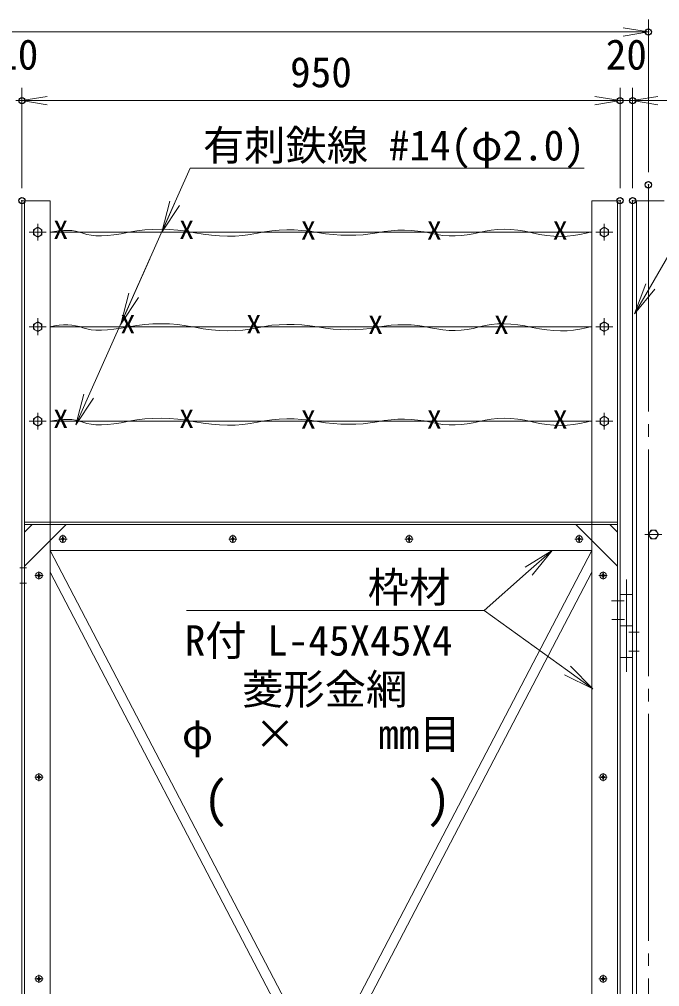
# Model space of a CAD drawing. Units: millimetres, scale not verified. Extents: x -5936 to 5936, y -4198 to 4198.
# Drawn here: x 1390 to 2407, y 177 to 1713 of the extents above; entities that cross this region are included whole.
import ezdxf
from ezdxf.enums import TextEntityAlignment as Align

# ---------------------------------------------------------------- set-up
doc = ezdxf.new("R2010")
doc.units = ezdxf.units.MM
doc.header["$LTSCALE"] = 20
doc.header["$PDMODE"] = 32
doc.header["$PDSIZE"] = 10
doc.linetypes.add('LONG_CHAIN', pattern=[21, 18, -1, 1, -1])
for name, color, linetype, lineweight in [('0-0_D-STR3', 3, 'Continuous', 9), ('0-2_D-STR1', 1, 'Continuous', 9), ('0-4_D-BMK', 2, 'LONG_CHAIN', 9), ('0-5_D-STR-DIM', 7, 'Continuous', 9), ('0-9_D-STR-TXT', 7, 'Continuous', 9), ('0-B_0', 7, 'Continuous', 9)]:
    doc.layers.add(name, color=color, linetype=linetype, lineweight=lineweight)
doc.layers.add('0-C_Defpoints', color=7, linetype='Continuous')
doc.styles.add('ＭＳ ゴシック', font='')
doc.styles.get('ＭＳ ゴシック').set_extended_font_data('MS Gothic')

# ---------------------------------------------------------------- blocks, each defined once
blk = doc.blocks.new('_OPEN')
at = {"layer": '0-B_0'}
blk.add_line((-20, 3.333), (0, 0), dxfattribs=at)
blk.add_lwpolyline([(-20, -3.333), (0, 0), (-20, 0)], dxfattribs=at)

msp = doc.modelspace()

# ---------------------------------------------------------------- linework, layer by layer
at = {"layer": '0-0_D-STR3'}
for p, q in [((1439.28, 1374.84), (2299.28, 1374.84)), ((1439.28, 1224.84), (2299.28, 1224.84)), ((1439.28, 1074.84), (2299.28, 1074.84)), ((1459.78, 890.99), (1458.78, 890.99)), ((1458.78, 889.34), (1458.78, 890.99)), ((1459.28, 894.22), (1459.28, 881.62)), ((1459.78, 890.99), (1459.78, 889.34)), ((1729.78, 890.99), (1728.78, 890.99)), ((1728.78, 889.34), (1728.78, 890.99)), ((1729.28, 894.22), (1729.28, 881.62)), ((1729.78, 890.99), (1729.78, 889.34)), ((2009.78, 890.99), (2008.78, 890.99)), ((2008.78, 889.34), (2008.78, 890.99)), ((2009.28, 894.22), (2009.28, 881.62)), ((2009.78, 890.99), (2009.78, 889.34)), ((2279.78, 890.99), (2278.78, 890.99)), ((2278.78, 889.34), (2278.78, 890.99)), ((2279.28, 894.22), (2279.28, 881.62)), ((2279.78, 890.99), (2279.78, 889.34)), ((1452.66, 887.84), (1465.82, 887.84)), ((1456.13, 887.34), (1457.78, 887.34)), ((1458.78, 889.34), (1457.78, 888.34)), ((1458.78, 886.34), (1457.78, 887.34)), ((1458.78, 886.34), (1458.78, 884.69)), ((1459.78, 884.69), (1458.78, 884.69)), ((1459.78, 889.34), (1460.78, 888.34)), ((1459.78, 886.34), (1460.78, 887.34)), ((1459.78, 884.69), (1459.78, 886.34)), ((1462.43, 888.34), (1460.78, 888.34)), ((1462.43, 887.34), (1460.78, 887.34)), ((1462.43, 887.34), (1462.43, 888.34)), ((1722.66, 887.84), (1735.82, 887.84)), ((1726.13, 887.34), (1727.78, 887.34)), ((1728.78, 889.34), (1727.78, 888.34)), ((1728.78, 886.34), (1727.78, 887.34)), ((1728.78, 886.34), (1728.78, 884.69)), ((1729.78, 884.69), (1728.78, 884.69)), ((1729.78, 889.34), (1730.78, 888.34)), ((1729.78, 886.34), (1730.78, 887.34)), ((1729.78, 884.69), (1729.78, 886.34)), ((1732.43, 888.34), (1730.78, 888.34)), ((1732.43, 887.34), (1730.78, 887.34)), ((1732.43, 887.34), (1732.43, 888.34)), ((2002.66, 887.84), (2015.82, 887.84)), ((2006.13, 887.34), (2007.78, 887.34)), ((2008.78, 889.34), (2007.78, 888.34)), ((2008.78, 886.34), (2007.78, 887.34)), ((2008.78, 886.34), (2008.78, 884.69)), ((2009.78, 884.69), (2008.78, 884.69)), ((2009.78, 889.34), (2010.78, 888.34)), ((2009.78, 886.34), (2010.78, 887.34)), ((2009.78, 884.69), (2009.78, 886.34)), ((2012.43, 888.34), (2010.78, 888.34)), ((2012.43, 887.34), (2010.78, 887.34)), ((2012.43, 887.34), (2012.43, 888.34)), ((2272.66, 887.84), (2285.82, 887.84)), ((2276.13, 887.34), (2277.78, 887.34)), ((2278.78, 889.34), (2277.78, 888.34)), ((2278.78, 886.34), (2277.78, 887.34)), ((2278.78, 886.34), (2278.78, 884.69)), ((2279.78, 884.69), (2278.78, 884.69)), ((2279.78, 889.34), (2280.78, 888.34)), ((2279.78, 886.34), (2280.78, 887.34)), ((2279.78, 884.69), (2279.78, 886.34)), ((2282.43, 888.34), (2280.78, 888.34)), ((2282.43, 887.34), (2280.78, 887.34)), ((2282.43, 887.34), (2282.43, 888.34)), ((1390.89, 841.84), (1401.57, 841.84)), ((1414.66, 829.84), (1427.82, 829.84)), ((1418.13, 829.34), (1419.78, 829.34)), ((1420.78, 831.34), (1419.78, 830.34)), ((1420.78, 828.34), (1419.78, 829.34)), ((1421.78, 832.99), (1420.78, 832.99)), ((1420.78, 831.34), (1420.78, 832.99)), ((1421.28, 836.22), (1421.28, 823.62)), ((1421.78, 832.99), (1421.78, 831.34)), ((1421.78, 831.34), (1422.78, 830.34)), ((1421.78, 828.34), (1422.78, 829.34)), ((1424.43, 830.34), (1422.78, 830.34)), ((1424.43, 829.34), (1422.78, 829.34)), ((1424.43, 829.34), (1424.43, 830.34)), ((2310.66, 829.84), (2323.82, 829.84)), ((2314.13, 829.34), (2315.78, 829.34)), ((2316.78, 831.34), (2315.78, 830.34)), ((2316.78, 828.34), (2315.78, 829.34)), ((2317.78, 832.99), (2316.78, 832.99)), ((2316.78, 831.34), (2316.78, 832.99)), ((2317.28, 836.22), (2317.28, 823.62)), ((2317.78, 832.99), (2317.78, 831.34)), ((2317.78, 831.34), (2318.78, 830.34)), ((2317.78, 828.34), (2318.78, 829.34)), ((2320.43, 830.34), (2318.78, 830.34)), ((2320.43, 829.34), (2318.78, 829.34)), ((2320.43, 829.34), (2320.43, 830.34)), ((1390.89, 817.84), (1401.57, 817.84)), ((1420.78, 828.34), (1420.78, 826.69)), ((1421.78, 826.69), (1420.78, 826.69)), ((1421.78, 826.69), (1421.78, 828.34)), ((2316.78, 828.34), (2316.78, 826.69)), ((2317.78, 826.69), (2316.78, 826.69)), ((2317.78, 826.69), (2317.78, 828.34)), ((2354.28, 677.01), (2354.28, 823.45)), ((2364.28, 799.84), (2344.28, 799.84)), ((2350.78, 789.84), (2330.82, 789.84)), ((2351.15, 759.84), (2331.19, 759.84)), ((2364.28, 749.84), (2344.28, 749.84)), ((2374.69, 739.84), (2358.42, 739.84)), ((2374.69, 709.84), (2358.42, 709.84)), ((2364.28, 699.84), (2344.28, 699.84)), ((1414.66, 509.84), (1427.82, 509.84)), ((1418.13, 509.34), (1419.78, 509.34)), ((1420.78, 511.34), (1419.78, 510.34)), ((1420.78, 508.34), (1419.78, 509.34)), ((1421.78, 512.99), (1420.78, 512.99)), ((1420.78, 511.34), (1420.78, 512.99)), ((1420.78, 508.34), (1420.78, 506.69)), ((1421.78, 506.69), (1420.78, 506.69)), ((1421.28, 516.22), (1421.28, 503.62)), ((1421.78, 512.99), (1421.78, 511.34)), ((1421.78, 511.34), (1422.78, 510.34)), ((1421.78, 508.34), (1422.78, 509.34)), ((1421.78, 506.69), (1421.78, 508.34)), ((1424.43, 510.34), (1422.78, 510.34)), ((1424.43, 509.34), (1422.78, 509.34)), ((1424.43, 509.34), (1424.43, 510.34)), ((2310.66, 509.84), (2323.82, 509.84)), ((2314.13, 509.34), (2315.78, 509.34)), ((2316.78, 511.34), (2315.78, 510.34)), ((2316.78, 508.34), (2315.78, 509.34)), ((2317.78, 512.99), (2316.78, 512.99)), ((2316.78, 511.34), (2316.78, 512.99)), ((2316.78, 508.34), (2316.78, 506.69)), ((2317.78, 506.69), (2316.78, 506.69)), ((2317.28, 516.22), (2317.28, 503.62)), ((2317.78, 512.99), (2317.78, 511.34)), ((2317.78, 511.34), (2318.78, 510.34)), ((2317.78, 508.34), (2318.78, 509.34)), ((2317.78, 506.69), (2317.78, 508.34)), ((2320.43, 510.34), (2318.78, 510.34)), ((2320.43, 509.34), (2318.78, 509.34)), ((2320.43, 509.34), (2320.43, 510.34)), ((1414.66, 189.84), (1427.82, 189.84)), ((1418.13, 189.34), (1419.78, 189.34)), ((1420.78, 191.34), (1419.78, 190.34)), ((1420.78, 188.34), (1419.78, 189.34)), ((1421.78, 192.99), (1420.78, 192.99)), ((1420.78, 191.34), (1420.78, 192.99)), ((1420.78, 188.34), (1420.78, 186.69)), ((1421.78, 186.69), (1420.78, 186.69)), ((1421.28, 196.22), (1421.28, 183.62)), ((1421.78, 192.99), (1421.78, 191.34)), ((1421.78, 191.34), (1422.78, 190.34)), ((1421.78, 188.34), (1422.78, 189.34)), ((1421.78, 186.69), (1421.78, 188.34)), ((1424.43, 190.34), (1422.78, 190.34)), ((1424.43, 189.34), (1422.78, 189.34)), ((1424.43, 189.34), (1424.43, 190.34)), ((2310.66, 189.84), (2323.82, 189.84)), ((2314.13, 189.34), (2315.78, 189.34)), ((2316.78, 191.34), (2315.78, 190.34)), ((2316.78, 188.34), (2315.78, 189.34)), ((2317.78, 192.99), (2316.78, 192.99)), ((2316.78, 191.34), (2316.78, 192.99)), ((2316.78, 188.34), (2316.78, 186.69)), ((2317.78, 186.69), (2316.78, 186.69)), ((2317.28, 196.22), (2317.28, 183.62)), ((2317.78, 192.99), (2317.78, 191.34)), ((2317.78, 191.34), (2318.78, 190.34)), ((2317.78, 188.34), (2318.78, 189.34)), ((2317.78, 186.69), (2317.78, 188.34)), ((2320.43, 190.34), (2318.78, 190.34)), ((2320.43, 189.34), (2318.78, 189.34)), ((2320.43, 189.34), (2320.43, 190.34))]:
    msp.add_line(p, q, dxfattribs=at)
for points in [[(1439.28, 1374.75), (1446.17, 1376.16), (1453.31, 1377.19), (1460.2, 1377.72), (1466.86, 1377.78), (1473.28, 1377.34), (1479.46, 1376.42), (1485.4, 1375.01), (1491.1, 1373.12), (1497.12, 1371.27), (1504.02, 1370.01), (1511.79, 1369.33), (1520.45, 1369.23), (1529.98, 1369.72), (1540.39, 1370.79), (1551.68, 1372.45), (1563.85, 1374.69), (1576.51, 1376.89), (1589.31, 1378.44), (1602.22, 1379.34), (1615.26, 1379.58), (1628.43, 1379.17), (1641.72, 1378.1), (1655.13, 1376.39), (1668.67, 1374.02), (1682.13, 1371.65), (1695.3, 1369.92), (1708.18, 1368.85), (1720.78, 1368.43), (1733.08, 1368.65), (1745.1, 1369.52), (1756.83, 1371.05), (1768.28, 1373.22), (1779.66, 1375.42), (1791.21, 1377.04), (1802.91, 1378.07), (1814.78, 1378.51), (1826.82, 1378.37), (1839.01, 1377.64), (1851.37, 1376.32)], [(1851.37, 1376.32), (1863.89, 1374.42), (1876.4, 1372.49), (1888.71, 1371.1), (1900.85, 1370.24), (1912.79, 1369.92), (1924.55, 1370.14), (1936.12, 1370.9), (1947.5, 1372.19), (1958.7, 1374.02), (1969.73, 1375.84), (1980.62, 1377.11), (1991.38, 1377.84), (2002, 1378.01), (2012.48, 1377.64), (2022.83, 1376.71), (2033.03, 1375.24), (2043.1, 1373.22), (2053.06, 1371.23), (2062.93, 1369.85), (2072.71, 1369.08), (2082.41, 1368.92), (2092.01, 1369.38), (2101.53, 1370.45), (2110.97, 1372.13), (2120.31, 1374.42), (2129.77, 1376.68), (2139.54, 1378.28), (2149.62, 1379.2), (2160.01, 1379.46), (2170.72, 1379.05), (2181.74, 1377.98), (2193.07, 1376.23), (2204.72, 1373.82), (2216.38, 1371.41), (2227.77, 1369.66), (2238.88, 1368.58), (2249.72, 1368.18), (2260.28, 1368.43), (2270.57, 1369.36)], [(2270.57, 1369.36), (2280.59, 1370.96), (2290.32, 1373.22), (2299.28, 1375.37)], [(1439.28, 1224.75), (1446.17, 1226.16), (1453.31, 1227.19), (1460.2, 1227.72), (1466.86, 1227.78), (1473.28, 1227.34), (1479.46, 1226.42), (1485.4, 1225.01), (1491.1, 1223.12), (1497.12, 1221.27), (1504.02, 1220.01), (1511.79, 1219.33), (1520.45, 1219.23), (1529.98, 1219.72), (1540.39, 1220.79), (1551.68, 1222.45), (1563.85, 1224.69), (1576.51, 1226.89), (1589.31, 1228.44), (1602.22, 1229.34), (1615.26, 1229.58), (1628.43, 1229.17), (1641.72, 1228.1), (1655.13, 1226.39), (1668.67, 1224.02), (1682.13, 1221.65), (1695.3, 1219.92), (1708.18, 1218.85), (1720.78, 1218.43), (1733.08, 1218.65), (1745.1, 1219.52), (1756.83, 1221.05), (1768.28, 1223.22), (1779.66, 1225.42), (1791.21, 1227.04), (1802.91, 1228.07), (1814.78, 1228.51), (1826.82, 1228.37), (1839.01, 1227.64), (1851.37, 1226.32)], [(1851.37, 1226.32), (1863.89, 1224.42), (1876.4, 1222.49), (1888.71, 1221.1), (1900.85, 1220.24), (1912.79, 1219.92), (1924.55, 1220.14), (1936.12, 1220.9), (1947.5, 1222.19), (1958.7, 1224.02), (1969.73, 1225.84), (1980.62, 1227.11), (1991.38, 1227.84), (2002, 1228.01), (2012.48, 1227.64), (2022.83, 1226.71), (2033.03, 1225.24), (2043.1, 1223.22), (2053.06, 1221.23), (2062.93, 1219.85), (2072.71, 1219.08), (2082.41, 1218.92), (2092.01, 1219.38), (2101.53, 1220.45), (2110.97, 1222.13), (2120.31, 1224.42), (2129.77, 1226.68), (2139.54, 1228.28), (2149.62, 1229.2), (2160.01, 1229.46), (2170.72, 1229.05), (2181.74, 1227.98), (2193.07, 1226.23), (2204.72, 1223.82), (2216.38, 1221.41), (2227.77, 1219.66), (2238.88, 1218.58), (2249.72, 1218.18), (2260.28, 1218.43), (2270.57, 1219.36)], [(2270.57, 1219.36), (2280.59, 1220.96), (2290.32, 1223.22), (2299.28, 1225.37)], [(1439.28, 1074.75), (1446.17, 1076.16), (1453.31, 1077.19), (1460.2, 1077.72), (1466.86, 1077.78), (1473.28, 1077.34), (1479.46, 1076.42), (1485.4, 1075.01), (1491.1, 1073.12), (1497.12, 1071.27), (1504.02, 1070.01), (1511.79, 1069.33), (1520.45, 1069.23), (1529.98, 1069.72), (1540.39, 1070.79), (1551.68, 1072.45), (1563.85, 1074.69), (1576.51, 1076.89), (1589.31, 1078.44), (1602.22, 1079.34), (1615.26, 1079.58), (1628.43, 1079.17), (1641.72, 1078.1), (1655.13, 1076.39), (1668.67, 1074.02), (1682.13, 1071.65), (1695.3, 1069.92), (1708.18, 1068.85), (1720.78, 1068.43), (1733.08, 1068.65), (1745.1, 1069.52), (1756.83, 1071.05), (1768.28, 1073.22), (1779.66, 1075.42), (1791.21, 1077.04), (1802.91, 1078.07), (1814.78, 1078.51), (1826.82, 1078.37), (1839.01, 1077.64), (1851.37, 1076.32)], [(1851.37, 1076.32), (1863.89, 1074.42), (1876.4, 1072.49), (1888.71, 1071.1), (1900.85, 1070.24), (1912.79, 1069.92), (1924.55, 1070.14), (1936.12, 1070.9), (1947.5, 1072.19), (1958.7, 1074.02), (1969.73, 1075.84), (1980.62, 1077.11), (1991.38, 1077.84), (2002, 1078.01), (2012.48, 1077.64), (2022.83, 1076.71), (2033.03, 1075.24), (2043.1, 1073.22), (2053.06, 1071.23), (2062.93, 1069.85), (2072.71, 1069.08), (2082.41, 1068.92), (2092.01, 1069.38), (2101.53, 1070.45), (2110.97, 1072.13), (2120.31, 1074.42), (2129.77, 1076.68), (2139.54, 1078.28), (2149.62, 1079.2), (2160.01, 1079.46), (2170.72, 1079.05), (2181.74, 1077.98), (2193.07, 1076.23), (2204.72, 1073.82), (2216.38, 1071.41), (2227.77, 1069.66), (2238.88, 1068.58), (2249.72, 1068.18), (2260.28, 1068.43), (2270.57, 1069.36)], [(2270.57, 1069.36), (2280.59, 1070.96), (2290.32, 1073.22), (2299.28, 1075.37)], [(1456.13, 887.34), (1456.13, 888.34), (1457.78, 888.34)], [(1726.13, 887.34), (1726.13, 888.34), (1727.78, 888.34)], [(2006.13, 887.34), (2006.13, 888.34), (2007.78, 888.34)], [(2276.13, 887.34), (2276.13, 888.34), (2277.78, 888.34)], [(1418.13, 829.34), (1418.13, 830.34), (1419.78, 830.34)], [(2314.13, 829.34), (2314.13, 830.34), (2315.78, 830.34)], [(1418.13, 509.34), (1418.13, 510.34), (1419.78, 510.34)], [(2314.13, 509.34), (2314.13, 510.34), (2315.78, 510.34)], [(1418.13, 189.34), (1418.13, 190.34), (1419.78, 190.34)], [(2314.13, 189.34), (2314.13, 190.34), (2315.78, 190.34)]]:
    msp.add_lwpolyline(points, dxfattribs=at)
for centre in [(1459.28, 887.84), (1729.28, 887.84), (2009.28, 887.84), (2279.28, 887.84), (1421.28, 829.84), (2317.28, 829.84), (1421.28, 509.84), (2317.28, 509.84), (1421.28, 189.84), (2317.28, 189.84)]:
    msp.add_circle(centre, 5.25, dxfattribs=at)
at = {"layer": '0-2_D-STR1'}
for p, q in [((1394.28, 1424.84), (1394.28, -855.16)), ((1394.28, 1424.84), (1439.28, 1424.84)), ((1398.28, 1424.84), (1398.28, -851.16)), ((1439.28, 1424.84), (1439.28, -810.16)), ((2299.28, 1424.84), (2299.28, -810.16)), ((2299.28, 1424.84), (2344.28, 1424.84)), ((2340.28, 1424.84), (2340.28, -851.16)), ((2344.28, 1424.84), (2344.28, -855.16)), ((2364.28, 1424.84), (2364.28, -1185.16)), ((2364.28, 1424.84), (2414.28, 1424.84)), ((2370.28, 1424.84), (2370.28, -1185.16)), ((1419.28, 1361.41), (1419.28, 1388.29)), ((2319.28, 1361.41), (2319.28, 1388.29)), ((1405.84, 1374.84), (1432.73, 1374.84)), ((2332.71, 1374.84), (2305.83, 1374.84)), ((1419.28, 1211.41), (1419.28, 1238.29)), ((2319.28, 1211.41), (2319.28, 1238.29)), ((1405.84, 1224.84), (1432.73, 1224.84)), ((2332.71, 1224.84), (2305.83, 1224.84)), ((1405.84, 1074.84), (1432.73, 1074.84)), ((1419.28, 1061.41), (1419.28, 1088.29)), ((2332.71, 1074.84), (2305.83, 1074.84)), ((2319.28, 1061.41), (2319.28, 1088.29)), ((1439.28, 914.84), (1398.28, 914.84)), ((1464.28, 910.84), (1398.28, 844.84)), ((1410.54, 910.84), (1398.28, 898.58)), ((1439.28, 910.84), (1398.28, 910.84)), ((2299.28, 914.84), (1439.28, 914.84)), ((2299.28, 910.84), (1439.28, 910.84)), ((2274.28, 910.84), (2340.28, 844.84)), ((2340.28, 914.84), (2299.28, 914.84)), ((2340.28, 910.84), (2299.28, 910.84)), ((2328.02, 910.84), (2340.28, 898.58)), ((2383.84, 894.84), (2410.73, 894.84)), ((1852.69, 78.84), (1439.28, 869.84)), ((2299.28, 869.84), (1439.28, 869.84)), ((1885.86, 78.84), (2299.28, 869.85)), ((1834.64, 78.84), (1439.28, 835.3)), ((1903.91, 78.84), (2299.28, 835.3))]:
    msp.add_line(p, q, dxfattribs=at)
for points in [[(1419.28, 1382.68), (1426.07, 1378.76), (1426.07, 1370.92), (1419.28, 1367), (1412.49, 1370.92), (1412.49, 1378.76)], [(2319.28, 1382.68), (2312.49, 1378.76), (2312.49, 1370.92), (2319.28, 1367), (2326.07, 1370.92), (2326.07, 1378.76)], [(1419.28, 1232.68), (1426.07, 1228.76), (1426.07, 1220.92), (1419.28, 1217), (1412.49, 1220.92), (1412.49, 1228.76)], [(2319.28, 1232.68), (2312.49, 1228.76), (2312.49, 1220.92), (2319.28, 1217), (2326.07, 1220.92), (2326.07, 1228.76)], [(1419.28, 1082.68), (1426.07, 1078.76), (1426.07, 1070.92), (1419.28, 1067), (1412.49, 1070.92), (1412.49, 1078.76)], [(2319.28, 1082.68), (2312.49, 1078.76), (2312.49, 1070.92), (2319.28, 1067), (2326.07, 1070.92), (2326.07, 1078.76)], [(2405.12, 894.84), (2401.2, 901.63), (2393.36, 901.63), (2389.44, 894.84), (2393.36, 888.05), (2401.2, 888.05)]]:
    msp.add_lwpolyline(points, close=True, dxfattribs=at)
for centre in [(1419.28, 1374.84), (2319.28, 1374.84), (1419.28, 1224.84), (2319.28, 1224.84), (1419.28, 1074.84), (2319.28, 1074.84), (2397.28, 894.84)]:
    msp.add_circle(centre, 6.8, dxfattribs=at)
at = {"layer": '0-4_D-BMK'}
msp.add_line((2389.28, 1450.09), (2389.28, -1242.4), dxfattribs=at)
at = {"layer": '0-9_D-STR-TXT'}
for p, q in [((1571.6, 1274.61), (1597.38, 1332.43)), ((2399.61, 1284.52), (2367.29, 1245.48)), ((1507.82, 1111.16), (1479.85, 1068.89)), ((2193.52, 842.96), (2236.5, 869.84)), ((1655.84, 774.46), (2092.84, 774.46)), ((2127.3, 774.46), (2128.3, 774.46)), ((2265.58, 685.85), (2301.27, 649.84))]:
    msp.add_line(p, q, dxfattribs=at)
for points in [[(2385.2, 1292.89), (2367.29, 1245.48), (2392.41, 1288.71), (2589.31, 1627.56), (2596.51, 1627.56), (3028.94, 1627.56)], [(1492.6, 1117.95), (1479.85, 1068.89), (1500.21, 1114.56), (1661.67, 1476.57), (1668.87, 1476.57), (2287.35, 1476.57)], [(2204.57, 830.47), (2236.5, 869.84), (2199.05, 836.72), (2128.66, 774.46), (2128.3, 774.46)], [(2255.84, 672.33), (2301.27, 649.84), (2260.71, 679.09), (2128.43, 774.46), (2092.84, 774.46)]]:
    msp.add_lwpolyline(points, dxfattribs=at)
at = {"layer": '0-B_0'}
for p, q in [((2389.28, 1470.09), (2389.28, 1712.71)), ((429.28, 1692.71), (2349.28, 1692.71)), ((1394.28, 1444.84), (1394.28, 1603.75)), ((1394.28, 1444.84), (1394.28, 1603.75)), ((2344.28, 1444.84), (2344.28, 1603.75)), ((2344.28, 1444.84), (2344.28, 1603.75)), ((2364.28, 1444.84), (2364.28, 1603.75)), ((1384.28, 1583.75), (1394.28, 1583.75)), ((1434.28, 1583.75), (1474.28, 1583.75)), ((1434.28, 1583.75), (2304.28, 1583.75)), ((2304.28, 1583.75), (2264.28, 1583.75)), ((2344.28, 1583.75), (2364.28, 1583.75)), ((2404.28, 1583.75), (2444.28, 1583.75))]:
    msp.add_line(p, q, dxfattribs=at)
at = {"layer": '0-C_Defpoints'}
for p in [(2389.28, 1692.71), (1394.28, 1583.75), (2344.28, 1583.75), (2364.28, 1583.75), (2389.28, 1450.09), (1394.28, 1424.84), (2344.28, 1424.84), (2364.28, 1424.84)]:
    msp.add_point(p, dxfattribs=at)

# ---------------------------------------------------------------- block references
at = {"layer": '0-9_D-STR-TXT', "xscale": 2.5, "yscale": 2.5, "rotation": 245.96287}
for p in [(1616.3, 1374.84), (1551.23, 1228.95)]:
    msp.add_blockref('_OPEN', p, dxfattribs=at)
at = {"layer": '0-B_0', "xscale": 2, "yscale": 2}
for p in [(2389.28, 1692.71), (2344.28, 1583.75), (2344.28, 1583.75)]:
    msp.add_blockref('_OPEN', p, dxfattribs=at)
at = {"layer": '0-B_0', "xscale": 2, "yscale": 2, "rotation": 180}
for p in [(1394.28, 1583.75), (1394.28, 1583.75), (2364.28, 1583.75)]:
    msp.add_blockref('_OPEN', p, dxfattribs=at)

# ---------------------------------------------------------------- texts
at = {"layer": '0-0_D-STR3', "style": 'ＭＳ ゴシック', "width": 1.2}
for p in [(1444, 1355.53), (1644, 1355.53), (1837.38, 1354.57), (2037.38, 1354.57), (2237.38, 1354.57), (1550.7, 1205.6), (1750.7, 1205.6), (1944.09, 1204.64), (2144.09, 1204.64), (1444, 1055.53), (1644, 1055.53), (1837.38, 1054.57), (2037.38, 1054.57), (2237.38, 1054.57)]:
    msp.add_text('X', height=28.89, dxfattribs=at).set_placement(p, align=Align.BOTTOM_LEFT)
at = {"layer": '0-5_D-STR-DIM', "style": 'ＭＳ ゴシック'}
msp.add_text('(\u3000\u3000\u3000\u3000)', height=57.77, dxfattribs=at).set_placement((1682.08, 428.41), align=Align.BOTTOM_LEFT)
at = {"layer": '0-9_D-STR-TXT', "style": 'ＭＳ ゴシック'}
for s, p in [('有刺鉄線 #14(φ2.0)', (1681.77, 1474.27)), ('枠材', (1943.4, 772.71)), ('R付 L-45X45X4', (1652.79, 688.34)), ('菱形金網', (1743.97, 611.11)), ('φ\u3000×\u3000\u3000mm目', (1648.25, 540.01))]:
    msp.add_text(s, height=48.09, dxfattribs=at).set_placement(p, align=Align.BOTTOM_LEFT)
at = {"layer": '0-B_0', "style": 'ＭＳ ゴシック'}
for s, p in [('10', (1354.88, 1618.5)), ('20', (2321.53, 1618.5)), ('950', (1820.15, 1590.5))]:
    msp.add_text(s, height=48.09, dxfattribs=at).set_placement(p, align=Align.BOTTOM_LEFT)

doc.saveas('drawing.dxf')
